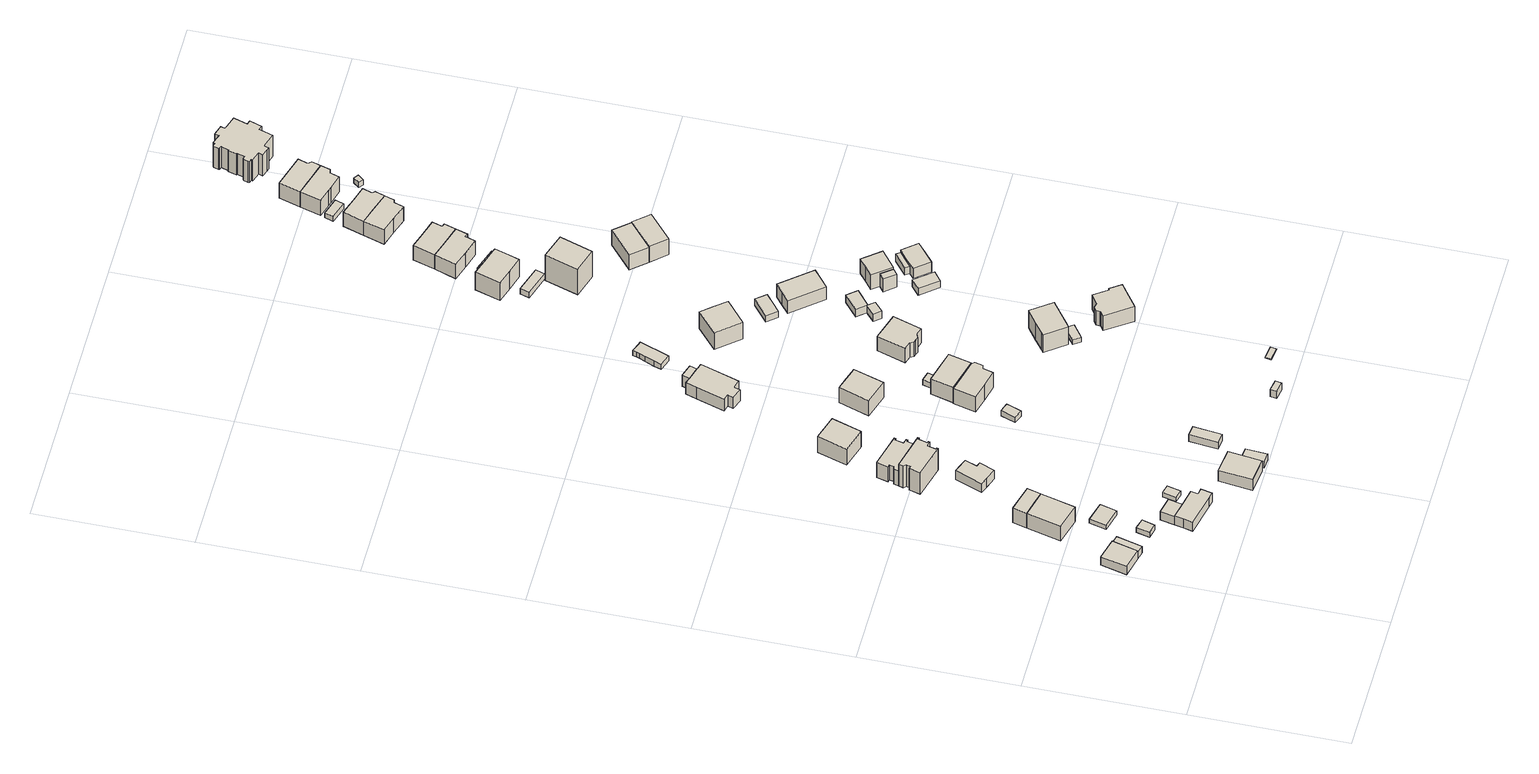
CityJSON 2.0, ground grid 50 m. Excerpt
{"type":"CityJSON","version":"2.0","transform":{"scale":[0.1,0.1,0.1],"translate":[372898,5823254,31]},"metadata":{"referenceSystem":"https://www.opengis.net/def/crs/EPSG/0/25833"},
"CityObjects":{
"building1":{"type":"Building","attributes":{"Gemeindeschluessel":"11000005","BezugspunktDach":"2200","function":"31001_1010","measuredHeight":4.34,"storeysAboveGround":1},"address":[{"country":"Germany","locality":"Berlin","thoroughfareNumber":"2","thoroughfareName":"Straße 339"}],"geometry":[{"type":"Solid","lod":"1","boundaries":[[[[0,1,2,3]],[[4,5,6,7]],[[4,7,3,2]],[[5,4,2,1]],[[6,5,1,0]],[[7,6,0,3]]]]}]},
"building2":{"type":"Building","attributes":{"Gemeindeschluessel":"11000005","BezugspunktDach":"2200","function":"51009_1610","measuredHeight":2.84,"storeysAboveGround":0},"address":[{"country":"Germany","locality":"Berlin"}],"geometry":[{"type":"Solid","lod":"1","boundaries":[[[[8,9,10,11]],[[5,12,13,6]],[[5,6,11,10]],[[12,5,10,9]],[[13,12,9,8]],[[6,13,8,11]]]]}]},
"building3":{"type":"Building","attributes":{"Gemeindeschluessel":"11000005","BezugspunktDach":"2200","function":"31001_1000","measuredHeight":2.04,"storeysAboveGround":1},"address":[{"country":"Germany","locality":"Berlin","thoroughfareNumber":"2 (1)","thoroughfareName":"Straße 339"}],"geometry":[{"type":"Solid","lod":"1","boundaries":[[[[14,15,16,17]],[[18,19,20,21]],[[18,21,17,16]],[[19,18,16,15]],[[20,19,15,14]],[[21,20,14,17]]]]}]},
"building4":{"type":"Building","attributes":{"Gemeindeschluessel":"11000005","BezugspunktDach":"2200","function":"31001_1010","measuredHeight":8.74,"storeysAboveGround":1},"address":[{"country":"Germany","locality":"Berlin","thoroughfareNumber":"4","thoroughfareName":"Straße 339"}],"geometry":[{"type":"Solid","lod":"1","boundaries":[[[[22,23,24,25]],[[26,27,28,29]],[[26,29,25,24]],[[27,26,24,23]],[[28,27,23,22]],[[29,28,22,25]]]]}]},
"building5":{"type":"Building","attributes":{"Gemeindeschluessel":"11000005","BezugspunktDach":"2200","function":"31001_1312","measuredHeight":1.72,"storeysAboveGround":1},"address":[{"country":"Germany","locality":"Berlin","thoroughfareNumber":"2 (2)","thoroughfareName":"Straße 339"}],"geometry":[{"type":"Solid","lod":"1","boundaries":[[[[30,31,32,33]],[[34,35,36,37]],[[34,37,33,32]],[[35,34,32,31]],[[36,35,31,30]],[[37,36,30,33]]]]}]},
"building6":{"type":"Building","attributes":{"Gemeindeschluessel":"11000005","function":"31001_1010"},"address":[{"country":"Germany","locality":"Berlin","thoroughfareNumber":"66","thoroughfareName":"Ferbitzer Weg"}],"children":["building6-1","building6-2"]},
"building6-1":{"type":"BuildingPart","attributes":{"BezugspunktDach":"2200","measuredHeight":4.21,"storeysAboveGround":1},"parents":["building6"],"geometry":[{"type":"MultiSurface","lod":"1","boundaries":[[[38,39,40,41,42,43,44,45,46]],[[47,48,49,50,51,52,53,54,55]],[[47,55,46,45]],[[48,47,45,44]],[[56,57,48,44,43]],[[50,49,43,42]],[[51,50,42,41]],[[52,51,41,40]],[[53,52,40,39]],[[54,53,39,38]],[[55,54,38,46]],[[49,48,57,56]]]}]},
"building6-2":{"type":"BuildingPart","attributes":{"BezugspunktDach":"2200","measuredHeight":3.63,"storeysAboveGround":1},"parents":["building6"],"geometry":[{"type":"Solid","lod":"1","boundaries":[[[[56,58,59,57]],[[60,61,49,48]],[[60,48,57,59]],[[61,60,59,58]],[[49,61,58,56]],[[48,49,56,57]]]]}]},
"building7":{"type":"Building","attributes":{"Gemeindeschluessel":"11000005","BezugspunktDach":"2200","function":"31001_2463","measuredHeight":8.7,"storeysAboveGround":1},"address":[{"country":"Germany","locality":"Berlin","thoroughfareNumber":"4 (1)","thoroughfareName":"Straße 339"}],"geometry":[{"type":"Solid","lod":"1","boundaries":[[[[62,23,63,64,65,24]],[[66,67,68,27,69,26]],[[66,26,24,65]],[[67,66,65,64]],[[68,67,64,63]],[[27,68,63,23]],[[69,27,23,62]],[[26,69,62,24]]]]}]},
"building8":{"type":"Building","attributes":{"Gemeindeschluessel":"11000005","BezugspunktDach":"2200","function":"31001_1000","measuredHeight":1.87,"storeysAboveGround":1},"address":[{"country":"Germany","locality":"Berlin","thoroughfareNumber":"66 (1)","thoroughfareName":"Ferbitzer Weg"}],"geometry":[{"type":"Solid","lod":"1","boundaries":[[[[70,71,72,73]],[[74,75,76,77]],[[74,77,73,72]],[[75,74,72,71]],[[76,75,71,70]],[[77,76,70,73]]]]}]},
"building9":{"type":"Building","attributes":{"Gemeindeschluessel":"11000005","BezugspunktDach":"2200","function":"31001_1010","measuredHeight":5.71,"storeysAboveGround":1},"address":[{"country":"Germany","locality":"Berlin","thoroughfareNumber":"64","thoroughfareName":"Ferbitzer Weg"}],"geometry":[{"type":"Solid","lod":"1","boundaries":[[[[78,79,80,81]],[[82,83,84,85]],[[82,85,81,80]],[[83,82,80,79]],[[84,83,79,78]],[[85,84,78,81]]]]}]},
"building10":{"type":"Building","attributes":{"Gemeindeschluessel":"11000005","BezugspunktDach":"2200","function":"31001_1010","measuredHeight":4.56,"storeysAboveGround":1},"address":[{"country":"Germany","locality":"Berlin","thoroughfareNumber":"6","thoroughfareName":"Straße 339"}],"geometry":[{"type":"Solid","lod":"1","boundaries":[[[[86,87,88,89,90,91,92,93]],[[94,95,96,97,98,99,100,101]],[[94,101,93,92]],[[95,94,92,91]],[[96,95,91,90]],[[97,96,90,89]],[[98,97,89,88]],[[99,98,88,87]],[[100,99,87,86]],[[101,100,86,93]]]]}]},
"building11":{"type":"Building","attributes":{"Gemeindeschluessel":"11000005","BezugspunktDach":"2200","function":"31001_1010","measuredHeight":9.59,"storeysAboveGround":1},"address":[{"country":"Germany","locality":"Berlin","thoroughfareNumber":"8","thoroughfareName":"Straße 339"}],"geometry":[{"type":"Solid","lod":"1","boundaries":[[[[102,103,104,105,106,107,108,109,110,111,112,113,114,115,116,117,118,119]],[[120,121,122,123,124,125,126,127,128,129,130,131,132,133,134,135,136,137]],[[120,137,119,118]],[[121,120,118,117]],[[122,121,117,116]],[[123,122,116,115]],[[124,123,115,114]],[[125,124,114,113]],[[126,125,113,112]],[[127,126,112,111]],[[128,127,111,110]],[[129,128,110,109]],[[130,129,109,108]],[[131,130,108,107]],[[132,131,107,106]],[[133,132,106,105]],[[134,133,105,104]],[[135,134,104,103]],[[136,135,103,102]],[[137,136,102,119]]]]}]},
"building12":{"type":"Building","attributes":{"Gemeindeschluessel":"11000005","BezugspunktDach":"2200","function":"31001_1000","measuredHeight":2.46,"storeysAboveGround":1},"address":[{"country":"Germany","locality":"Berlin","thoroughfareNumber":"64 (2)","thoroughfareName":"Ferbitzer Weg"}],"geometry":[{"type":"Solid","lod":"1","boundaries":[[[[138,139,140,141]],[[142,143,144,145]],[[142,145,141,140]],[[143,142,140,139]],[[144,143,139,138]],[[145,144,138,141]]]]}]},
"building13":{"type":"Building","attributes":{"Gemeindeschluessel":"11000005","BezugspunktDach":"2200","function":"31001_1010","measuredHeight":9.46,"storeysAboveGround":1},"address":[{"country":"Germany","locality":"Berlin","thoroughfareNumber":"8A","thoroughfareName":"Straße 339"}],"geometry":[{"type":"Solid","lod":"1","boundaries":[[[[146,147,148,149,150,151,152,153,154,155,156,157,158,159,160,161,162,163]],[[164,165,166,167,168,169,170,171,172,173,174,175,176,177,178,126,179,125]],[[164,125,163,162]],[[165,164,162,161]],[[166,165,161,160]],[[167,166,160,159]],[[168,167,159,158]],[[169,168,158,157]],[[170,169,157,156]],[[171,170,156,155]],[[172,171,155,154]],[[173,172,154,153]],[[174,173,153,152]],[[175,174,152,151]],[[176,175,151,150]],[[177,176,150,149]],[[178,177,149,148]],[[126,178,148,147]],[[179,126,147,146]],[[125,179,146,163]]]]}]},
"building14":{"type":"Building","attributes":{"Gemeindeschluessel":"11000005","BezugspunktDach":"2200","function":"31001_1000","measuredHeight":2.94,"storeysAboveGround":1},"address":[{"country":"Germany","locality":"Berlin","thoroughfareNumber":"64 (1)","thoroughfareName":"Ferbitzer Weg"}],"geometry":[{"type":"Solid","lod":"1","boundaries":[[[[180,181,182,183]],[[184,185,186,187]],[[184,187,183,182]],[[185,184,182,181]],[[186,185,181,180]],[[187,186,180,183]]]]}]},
"building15":{"type":"Building","attributes":{"Gemeindeschluessel":"11000005","BezugspunktDach":"2200","function":"31001_1010","measuredHeight":9.1,"storeysAboveGround":1},"address":[{"country":"Germany","locality":"Berlin","thoroughfareNumber":"8D","thoroughfareName":"Straße 339"}],"geometry":[{"type":"Solid","lod":"1","boundaries":[[[[188,189,190,191]],[[192,193,194,195]],[[192,195,191,190]],[[193,192,190,189]],[[194,193,189,188]],[[195,194,188,191]]]]}]},
"building16":{"type":"Building","attributes":{"Gemeindeschluessel":"11000005","BezugspunktDach":"2200","function":"31001_2463","measuredHeight":2.31,"storeysAboveGround":1},"address":[{"country":"Germany","locality":"Berlin","thoroughfareNumber":"6 (1)","thoroughfareName":"Straße 339"}],"geometry":[{"type":"Solid","lod":"1","boundaries":[[[[196,197,198,199]],[[200,201,202,203]],[[200,203,199,198]],[[201,200,198,197]],[[202,201,197,196]],[[203,202,196,199]]]]}]},
"building17":{"type":"Building","attributes":{"Gemeindeschluessel":"11000005","BezugspunktDach":"2200","function":"31001_1000","measuredHeight":2.96,"storeysAboveGround":1},"address":[{"country":"Germany","locality":"Berlin","thoroughfareNumber":"62A (3)","thoroughfareName":"Ferbitzer Weg"}],"geometry":[{"type":"Solid","lod":"1","boundaries":[[[[204,205,206,207]],[[208,209,210,211]],[[208,211,207,206]],[[209,208,206,205]],[[210,209,205,204]],[[211,210,204,207]]]]}]},
"building18":{"type":"Building","attributes":{"Gemeindeschluessel":"11000005","BezugspunktDach":"2200","function":"31001_1010","measuredHeight":9.59,"storeysAboveGround":1},"address":[{"country":"Germany","locality":"Berlin","thoroughfareNumber":"10","thoroughfareName":"Straße 339"}],"geometry":[{"type":"Solid","lod":"1","boundaries":[[[[212,213,214,215,216]],[[217,218,219,220,221]],[[217,221,216,215]],[[218,217,215,214]],[[219,218,214,213]],[[220,219,213,212]],[[221,220,212,216]]]]}]},
"building19":{"type":"Building","attributes":{"Gemeindeschluessel":"11000005","BezugspunktDach":"2200","function":"31001_1010","measuredHeight":9.38,"storeysAboveGround":1},"address":[{"country":"Germany","locality":"Berlin","thoroughfareNumber":"8B","thoroughfareName":"Straße 339"}],"geometry":[{"type":"Solid","lod":"1","boundaries":[[[[222,223,224,225,226,227,228,229,230]],[[231,232,233,234,235,236,237,238,239]],[[231,239,230,229]],[[232,231,229,228]],[[233,232,228,227]],[[234,233,227,226]],[[235,234,226,225]],[[236,235,225,224]],[[237,236,224,223]],[[238,237,223,222]],[[239,238,222,230]]]]}]},
"building20":{"type":"Building","attributes":{"Gemeindeschluessel":"11000005","BezugspunktDach":"2200","function":"31001_1010","measuredHeight":9.04,"storeysAboveGround":1},"address":[{"country":"Germany","locality":"Berlin","thoroughfareNumber":"8C","thoroughfareName":"Straße 339"}],"geometry":[{"type":"Solid","lod":"1","boundaries":[[[[240,241,242,243,244]],[[245,246,247,248,249]],[[245,249,244,243]],[[246,245,243,242]],[[247,246,242,241]],[[248,247,241,240]],[[249,248,240,244]]]]}]},
"building21":{"type":"Building","attributes":{"Gemeindeschluessel":"11000005","function":"31001_1010"},"address":[{"country":"Germany","locality":"Berlin","thoroughfareNumber":"12","thoroughfareName":"Straße 339"}],"children":["building21-1","building21-2"]},
"building21-1":{"type":"BuildingPart","attributes":{"BezugspunktDach":"2200","measuredHeight":4.88,"storeysAboveGround":1},"parents":["building21"],"geometry":[{"type":"Solid","lod":"1","boundaries":[[[[250,251,252,253,254,255,256,257,258,259,260,261]],[[262,263,264,265,266,267,268,269,270,271,272,273]],[[262,273,261,260]],[[263,262,260,259]],[[264,263,259,258]],[[266,265,257,256]],[[267,266,256,255]],[[268,267,255,254]],[[269,268,254,253]],[[270,269,253,252]],[[271,270,252,251]],[[272,271,251,250]],[[273,272,250,261]],[[265,264,258,257]]]]}]},
"building21-2":{"type":"BuildingPart","attributes":{"BezugspunktDach":"2200","measuredHeight":4.88,"storeysAboveGround":1},"parents":["building21"],"geometry":[{"type":"Solid","lod":"1","boundaries":[[[[257,274,275,258]],[[276,277,265,264]],[[276,264,258,275]],[[277,276,275,274]],[[265,277,274,257]],[[264,265,257,258]]]]}]},
"building22":{"type":"Building","attributes":{"Gemeindeschluessel":"11000005","BezugspunktDach":"2200","function":"31001_1000","measuredHeight":2.3,"storeysAboveGround":1},"address":[{"country":"Germany","locality":"Berlin","thoroughfareNumber":"8C (1)","thoroughfareName":"Straße 339"}],"geometry":[{"type":"Solid","lod":"1","boundaries":[[[[278,279,280,281]],[[282,283,284,285]],[[282,285,281,280]],[[283,282,280,279]],[[284,283,279,278]],[[285,284,278,281]]]]}]},
"building23":{"type":"Building","attributes":{"Gemeindeschluessel":"11000005","BezugspunktDach":"2200","function":"31001_1000","measuredHeight":0.296,"storeysAboveGround":1},"address":[{"country":"Germany","locality":"Berlin","thoroughfareNumber":"62 (3)","thoroughfareName":"Ferbitzer Weg"}],"geometry":[{"type":"Solid","lod":"1","boundaries":[[[[286,287,288,289]],[[290,291,292,293]],[[290,293,289,288]],[[291,290,288,287]],[[292,291,287,286]],[[293,292,286,289]]]]}]},
"building24":{"type":"Building","attributes":{"Gemeindeschluessel":"11000005","BezugspunktDach":"2200","function":"31001_1000","measuredHeight":2.17,"storeysAboveGround":1},"address":[{"country":"Germany","locality":"Berlin","thoroughfareNumber":"12 (1)","thoroughfareName":"Straße 339"}],"geometry":[{"type":"Solid","lod":"1","boundaries":[[[[294,295,296,297,298,299,300,301,302,303]],[[304,305,306,307,308,309,310,311,312,313]],[[304,313,303,302]],[[305,304,302,301]],[[306,305,301,300]],[[307,306,300,299]],[[308,307,299,298]],[[309,308,298,297]],[[310,309,297,296]],[[311,310,296,295]],[[312,311,295,294]],[[313,312,294,303]]]]}]},
"building25":{"type":"Building","attributes":{"Gemeindeschluessel":"11000005","BezugspunktDach":"2200","function":"31001_1010","measuredHeight":8.01,"storeysAboveGround":1},"address":[{"country":"Germany","locality":"Berlin","thoroughfareNumber":"10A","thoroughfareName":"Straße 339"}],"geometry":[{"type":"Solid","lod":"1","boundaries":[[[[314,315,316,317,318,319,320,321,322,323]],[[324,325,326,327,328,329,330,331,332,333]],[[324,333,323,322]],[[325,324,322,321]],[[326,325,321,320]],[[327,326,320,319]],[[328,327,319,318]],[[329,328,318,317]],[[330,329,317,316]],[[331,330,316,315]],[[332,331,315,314]],[[333,332,314,323]]]]}]},
"building26":{"type":"Building","attributes":{"Gemeindeschluessel":"11000005","BezugspunktDach":"2200","function":"31001_2463","measuredHeight":2.02,"storeysAboveGround":1},"address":[{"country":"Germany","locality":"Berlin","thoroughfareNumber":"45D (1)","thoroughfareName":"Fachinger Straße"}],"geometry":[{"type":"Solid","lod":"1","boundaries":[[[[334,335,336,337]],[[338,339,340,341]],[[338,341,337,336]],[[339,338,336,335]],[[340,339,335,334]],[[341,340,334,337]]]]}]},
"building27":{"type":"Building","attributes":{"Gemeindeschluessel":"11000005","BezugspunktDach":"2200","function":"31001_1010","measuredHeight":7.79,"storeysAboveGround":1},"address":[{"country":"Germany","locality":"Berlin","thoroughfareNumber":"45D","thoroughfareName":"Fachinger Straße"}],"geometry":[{"type":"Solid","lod":"1","boundaries":[[[[342,343,344,345,346,347,348,349]],[[350,351,352,353,354,355,356,357]],[[350,357,349,348]],[[351,350,348,347]],[[352,351,347,346]],[[353,352,346,345]],[[354,353,345,344]],[[355,354,344,343]],[[356,355,343,342]],[[357,356,342,349]]]]}]},
"building28":{"type":"Building","attributes":{"Gemeindeschluessel":"11000005","BezugspunktDach":"2200","function":"31001_1010","measuredHeight":9.51,"storeysAboveGround":1},"address":[{"country":"Germany","locality":"Berlin","thoroughfareNumber":"51","thoroughfareName":"Fachinger Straße"}],"geometry":[{"type":"Solid","lod":"1","boundaries":[[[[358,359,360,361,362]],[[363,364,365,366,367]],[[363,367,362,361]],[[364,363,361,360]],[[365,364,360,359]],[[366,365,359,358]],[[367,366,358,362]]]]}]},
"building29":{"type":"Building","attributes":{"Gemeindeschluessel":"11000005","BezugspunktDach":"2200","function":"31001_1010","measuredHeight":9.12,"storeysAboveGround":1},"address":[{"country":"Germany","locality":"Berlin","thoroughfareNumber":"45C","thoroughfareName":"Fachinger Straße"}],"geometry":[{"type":"Solid","lod":"1","boundaries":[[[[368,369,370,371,372,373,374,375,376,377,378,379,380,381]],[[382,383,384,385,386,387,388,389,390,391,392,393,394,395]],[[382,395,381,380]],[[383,382,380,379]],[[384,383,379,378]],[[385,384,378,377]],[[386,385,377,376]],[[387,386,376,375]],[[388,387,375,374]],[[389,388,374,373]],[[390,389,373,372]],[[391,390,372,371]],[[392,391,371,370]],[[393,392,370,369]],[[394,393,369,368]],[[395,394,368,381]]]]}]},
"building30":{"type":"Building","attributes":{"Gemeindeschluessel":"11000005","BezugspunktDach":"2200","function":"31001_1000","measuredHeight":3.25,"storeysAboveGround":1},"address":[{"country":"Germany","locality":"Berlin","thoroughfareNumber":"49 (2)","thoroughfareName":"Fachinger Straße"}],"geometry":[{"type":"Solid","lod":"1","boundaries":[[[[396,397,398,399,400,401,402,403]],[[404,405,406,407,408,409,410,411]],[[404,411,403,402]],[[405,404,402,401]],[[406,405,401,400]],[[407,406,400,399]],[[408,407,399,398]],[[409,408,398,397]],[[410,409,397,396]],[[411,410,396,403]]]]}]},
"building31":{"type":"Building","attributes":{"Gemeindeschluessel":"11000005","BezugspunktDach":"2200","function":"31001_2463","measuredHeight":2.77,"storeysAboveGround":1},"address":[{"country":"Germany","locality":"Berlin","thoroughfareNumber":"49 (1)","thoroughfareName":"Fachinger Straße"}],"geometry":[{"type":"Solid","lod":"1","boundaries":[[[[412,413,414,415]],[[416,417,418,419]],[[416,419,415,414]],[[417,416,414,413]],[[418,417,413,412]],[[419,418,412,415]]]]}]},
"building32":{"type":"Building","attributes":{"Gemeindeschluessel":"11000005","BezugspunktDach":"2200","function":"31001_1010","measuredHeight":6.86,"storeysAboveGround":1},"address":[{"country":"Germany","locality":"Berlin","thoroughfareNumber":"49","thoroughfareName":"Fachinger Straße"}],"geometry":[{"type":"Solid","lod":"1","boundaries":[[[[420,421,422,423,424]],[[425,426,427,428,429]],[[425,429,424,423]],[[426,425,423,422]],[[427,426,422,421]],[[428,427,421,420]],[[429,428,420,424]]]]}]},
"building33":{"type":"Building","attributes":{"Gemeindeschluessel":"11000005","BezugspunktDach":"2200","function":"31001_1000","measuredHeight":3.37,"storeysAboveGround":1},"address":[{"country":"Germany","locality":"Berlin","thoroughfareNumber":"47A (1)","thoroughfareName":"Fachinger Straße"}],"geometry":[{"type":"Solid","lod":"1","boundaries":[[[[430,431,432,433,434]],[[435,436,437,438,439]],[[435,439,434,433]],[[436,435,433,432]],[[437,436,432,431]],[[438,437,431,430]],[[439,438,430,434]]]]}]},
"building34":{"type":"Building","attributes":{"Gemeindeschluessel":"11000005","function":"31001_1010"},"address":[{"country":"Germany","locality":"Berlin","thoroughfareNumber":"47A","thoroughfareName":"Fachinger Straße"}],"children":["building34-1","building34-2"]},
"building34-1":{"type":"BuildingPart","attributes":{"BezugspunktDach":"2200","measuredHeight":7.13,"storeysAboveGround":1},"parents":["building34"],"geometry":[{"type":"MultiSurface","lod":"1","boundaries":[[[440,441,442,443,444]],[[445,446,447,448,449]],[[445,449,444,443]],[[446,445,443,442]],[[447,446,442,441]],[[448,447,441,440]],[[449,450,451,452,448,440,444]],[[448,452,451,450]]]}]},
"building34-2":{"type":"BuildingPart","attributes":{"BezugspunktDach":"2200","measuredHeight":5.46,"storeysAboveGround":1},"parents":["building34"],"geometry":[{"type":"Solid","lod":"1","boundaries":[[[[453,452,451,454]],[[450,448,455,456]],[[450,456,454,451]],[[455,448,452,453]],[[456,455,453,454]],[[448,450,451,452]]]]}]},
"building35":{"type":"Building","attributes":{"Gemeindeschluessel":"11000005","BezugspunktDach":"2200","function":"31001_1000","measuredHeight":2.33,"storeysAboveGround":1},"address":[{"country":"Germany","locality":"Berlin","thoroughfareNumber":"50 (1)","thoroughfareName":"Fachinger Straße"}],"geometry":[{"type":"Solid","lod":"1","boundaries":[[[[457,458,459,460]],[[461,462,463,464]],[[461,464,460,459]],[[462,461,459,458]],[[463,462,458,457]],[[464,463,457,460]]]]}]},
"building36":{"type":"Building","attributes":{"Gemeindeschluessel":"11000005","BezugspunktDach":"2200","function":"31001_1010","measuredHeight":10.46,"storeysAboveGround":1},"address":[{"country":"Germany","locality":"Berlin","thoroughfareNumber":"14","thoroughfareName":"Straße 339"}],"geometry":[{"type":"Solid","lod":"1","boundaries":[[[[465,466,467,468,469,470,471,472]],[[473,474,475,476,477,478,479,480]],[[473,480,472,471]],[[474,473,471,470]],[[475,474,470,469]],[[476,475,469,468]],[[477,476,468,467]],[[478,477,467,466]],[[479,478,466,465]],[[480,479,465,472]]]]}]},
"building37":{"type":"Building","attributes":{"Gemeindeschluessel":"11000005","function":"31001_1010"},"address":[{"country":"Germany","locality":"Berlin","thoroughfareNumber":"47","thoroughfareName":"Fachinger Straße"}],"children":["building37-1","building37-2"]},
"building37-1":{"type":"BuildingPart","attributes":{"BezugspunktDach":"2200","measuredHeight":5.24,"storeysAboveGround":1},"parents":["building37"],"geometry":[{"type":"MultiSurface","lod":"1","boundaries":[[[481,482,483,484,485,486]],[[487,488,489,490,491,492]],[[493,494,495,492,486,485]],[[496,493,487,485,484]],[[489,488,484,483]],[[490,489,483,482]],[[491,490,482,481]],[[492,491,481,486]],[[487,495,494,493]],[[497,488,498,487,493,496]]]}]},
"building37-2":{"type":"BuildingPart","attributes":{"BezugspunktDach":"2200","measuredHeight":3.11,"storeysAboveGround":1},"parents":["building37"],"geometry":[{"type":"MultiSurface","lod":"1","boundaries":[[[494,496,499,500]],[[501,488,495,502]],[[501,502,500,499]],[[488,501,499,496]],[[502,495,494,500]],[[495,487,493,494]],[[488,496,493,487]]]}]},
"building38":{"type":"Building","attributes":{"Gemeindeschluessel":"11000005","BezugspunktDach":"2200","function":"31001_1010","measuredHeight":10.95,"storeysAboveGround":2},"address":[{"country":"Germany","locality":"Berlin","thoroughfareNumber":"50","thoroughfareName":"Fachinger Straße"}],"geometry":[{"type":"Solid","lod":"1","boundaries":[[[[503,504,505,506]],[[507,508,509,510]],[[507,510,506,505]],[[508,507,505,504]],[[509,508,504,503]],[[510,509,503,506]]]]}]},
"building39":{"type":"Building","attributes":{"Gemeindeschluessel":"11000005","BezugspunktDach":"2200","function":"31001_2463","measuredHeight":2.34,"storeysAboveGround":1},"address":[{"country":"Germany","locality":"Berlin","thoroughfareNumber":"14 (1)","thoroughfareName":"Straße 339"}],"geometry":[{"type":"Solid","lod":"1","boundaries":[[[[511,512,513,514,515]],[[516,517,518,477,475]],[[516,475,515,514]],[[517,516,514,513]],[[518,517,513,512]],[[477,518,512,511]],[[475,477,511,515]]]]}]},
"building40":{"type":"Building","attributes":{"Gemeindeschluessel":"11000005","BezugspunktDach":"2200","function":"31001_1010","measuredHeight":7.81,"storeysAboveGround":1},"address":[{"country":"Germany","locality":"Berlin","thoroughfareNumber":"48B","thoroughfareName":"Fachinger Straße"}],"geometry":[{"type":"Solid","lod":"1","boundaries":[[[[519,520,521,522]],[[523,524,525,526]],[[523,526,522,521]],[[524,523,521,520]],[[525,524,520,519]],[[526,525,519,522]]]]}]},
"building41":{"type":"Building","attributes":{"Gemeindeschluessel":"11000005","BezugspunktDach":"2200","function":"31001_1010","measuredHeight":8.91,"storeysAboveGround":1},"address":[{"country":"Germany","locality":"Berlin","thoroughfareNumber":"14A","thoroughfareName":"Straße 339"}],"geometry":[{"type":"Solid","lod":"1","boundaries":[[[[527,528,529,530,531,532,533,534]],[[535,536,537,538,539,540,541,542]],[[535,542,534,533]],[[536,535,533,532]],[[537,536,532,531]],[[538,537,531,530]],[[539,538,530,529]],[[540,539,529,528]],[[541,540,528,527]],[[542,541,527,534]]]]}]},
"building42":{"type":"Building","attributes":{"Gemeindeschluessel":"11000005","BezugspunktDach":"2200","function":"31001_1010","measuredHeight":10.39,"storeysAboveGround":1},"address":[{"country":"Germany","locality":"Berlin","thoroughfareNumber":"48","thoroughfareName":"Fachinger Straße"}],"geometry":[{"type":"Solid","lod":"1","boundaries":[[[[543,544,545,546,547]],[[548,524,549,550,525]],[[548,525,547,546]],[[524,548,546,545]],[[549,524,545,544]],[[550,549,544,543]],[[525,550,543,547]]]]}]},
"building43":{"type":"Building","attributes":{"Gemeindeschluessel":"11000005","BezugspunktDach":"2200","function":"31001_1010","measuredHeight":8.93,"storeysAboveGround":1},"address":[{"country":"Germany","locality":"Berlin","thoroughfareNumber":"14B","thoroughfareName":"Straße 339"}],"geometry":[{"type":"Solid","lod":"1","boundaries":[[[[532,531,551,552,553,554,555,533]],[[556,557,558,559,560,537,536,535]],[[556,535,533,555]],[[557,556,555,554]],[[558,557,554,553]],[[559,558,553,552]],[[560,559,552,551]],[[537,560,551,531]],[[536,537,531,532]],[[535,536,532,533]]]]}]},
"building44":{"type":"Building","attributes":{"Gemeindeschluessel":"11000005","BezugspunktDach":"2200","function":"31001_1010","measuredHeight":8.11,"storeysAboveGround":2},"address":[{"country":"Germany","locality":"Berlin","thoroughfareNumber":"16B","thoroughfareName":"Straße 339"}],"geometry":[{"type":"Solid","lod":"1","boundaries":[[[[561,562,563,564,565,566,567,568]],[[569,570,571,572,573,574,575,576]],[[569,576,568,567]],[[570,569,567,566]],[[571,570,566,565]],[[572,571,565,564]],[[573,572,564,563]],[[574,573,563,562]],[[575,574,562,561]],[[576,575,561,568]]]]}]},
"building45":{"type":"Building","attributes":{"Gemeindeschluessel":"11000005","BezugspunktDach":"2200","function":"31001_1010","measuredHeight":8.07,"storeysAboveGround":2},"address":[{"country":"Germany","locality":"Berlin","thoroughfareNumber":"16C","thoroughfareName":"Straße 339"}],"geometry":[{"type":"Solid","lod":"1","boundaries":[[[[566,565,577,578,579,580,581,567]],[[582,583,584,585,586,571,570,569]],[[582,569,567,581]],[[583,582,581,580]],[[584,583,580,579]],[[585,584,579,578]],[[586,585,578,577]],[[571,586,577,565]],[[570,571,565,566]],[[569,570,566,567]]]]}]},
"building46":{"type":"Building","attributes":{"Gemeindeschluessel":"11000005","BezugspunktDach":"2200","function":"31001_2463","measuredHeight":2.08,"storeysAboveGround":1},"address":[{"country":"Germany","locality":"Berlin","thoroughfareNumber":"18 (1)","thoroughfareName":"Straße 339"}],"geometry":[{"type":"Solid","lod":"1","boundaries":[[[[587,588,589,590]],[[591,592,593,594]],[[591,594,590,589]],[[592,591,589,588]],[[593,592,588,587]],[[594,593,587,590]]]]}]},
"building47":{"type":"Building","attributes":{"Gemeindeschluessel":"11000005","BezugspunktDach":"2200","function":"31001_1010","measuredHeight":9.71,"storeysAboveGround":1},"address":[{"country":"Germany","locality":"Berlin","thoroughfareNumber":"18","thoroughfareName":"Straße 339"}],"geometry":[{"type":"Solid","lod":"1","boundaries":[[[[595,596,597,598,599,600,601,602,603,604,605]],[[606,607,608,609,610,611,612,613,614,615,616]],[[606,616,605,604]],[[607,606,604,603]],[[608,607,603,602]],[[609,608,602,601]],[[610,609,601,600]],[[611,610,600,599]],[[612,611,599,598]],[[613,612,598,597]],[[614,613,597,596]],[[615,614,596,595]],[[616,615,595,605]]]]}]},
"building48":{"type":"Building","attributes":{"Gemeindeschluessel":"11000005","BezugspunktDach":"2200","function":"31001_1010","measuredHeight":10.01,"storeysAboveGround":1},"address":[{"country":"Germany","locality":"Berlin","thoroughfareNumber":"18B","thoroughfareName":"Straße 339"}],"geometry":[{"type":"Solid","lod":"1","boundaries":[[[[617,601,600,618,619,620,621,622,604]],[[623,624,625,626,627,610,609,628,606]],[[623,606,604,622]],[[624,623,622,621]],[[625,624,621,620]],[[626,625,620,619]],[[627,626,619,618]],[[610,627,618,600]],[[609,610,600,601]],[[628,609,601,617]],[[606,628,617,604]]]]}]},
"building49":{"type":"Building","attributes":{"Gemeindeschluessel":"11000005","BezugspunktDach":"2200","function":"31001_1000","measuredHeight":2.04,"storeysAboveGround":1},"address":[{"country":"Germany","locality":"Berlin","thoroughfareNumber":"18 (2)","thoroughfareName":"Straße 339"}],"geometry":[{"type":"Solid","lod":"1","boundaries":[[[[629,630,631,632]],[[633,634,635,636]],[[633,636,632,631]],[[634,633,631,630]],[[635,634,630,629]],[[636,635,629,632]]]]}]},
"building50":{"type":"Building","attributes":{"Gemeindeschluessel":"11000005","BezugspunktDach":"2200","function":"31001_1010","measuredHeight":11.72,"storeysAboveGround":2},"address":[{"country":"Germany","locality":"Berlin","thoroughfareNumber":"20","thoroughfareName":"Straße 339"}],"geometry":[{"type":"Solid","lod":"1","boundaries":[[[[637,638,639,640,641,642,643,644,645,646,647,648,649,650,651,652,653,654,655,656,657,658,659,660,661,662,663,664,665,666,667,668,669,670]],[[671,672,673,674,675,676,677,678,679,680,681,682,683,684,685,686,687,688,689,690,691,692,693,694,695,696,697,698,699,700,701,702,703,704]],[[671,704,670,669]],[[672,671,669,668]],[[673,672,668,667]],[[674,673,667,666]],[[675,674,666,665]],[[676,675,665,664]],[[677,676,664,663]],[[678,677,663,662]],[[679,678,662,661]],[[680,679,661,660]],[[681,680,660,659]],[[682,681,659,658]],[[683,682,658,657]],[[684,683,657,656]],[[685,684,656,655]],[[686,685,655,654]],[[687,686,654,653]],[[688,687,653,652]],[[689,688,652,651]],[[690,689,651,650]],[[691,690,650,649]],[[692,691,649,648]],[[693,692,648,647]],[[694,693,647,646]],[[695,694,646,645]],[[696,695,645,644]],[[697,696,644,643]],[[698,697,643,642]],[[699,698,642,641]],[[700,699,641,640]],[[701,700,640,639]],[[702,701,639,638]],[[703,702,638,637]],[[704,703,637,670]]]]}]}
},
"vertices":[
[75,284,47],[96,367,47],[27,385,47],[6,302,47],[27,385,12],[96,367,12],[75,284,12],[6,302,12],
[102,278,40],[123,360,40],[96,367,40],[75,284,40],[123,360,12],[102,278,12],
[200,263,33],[212,304,33],[179,313,33],[168,271,33],[179,313,12],[212,304,12],[200,263,12],[168,271,12],
[175,498,79],[204,608,79],[117,630,79],[89,521,79],[117,630,16],[204,608,16],[175,498,16],[89,521,16],
[233,385,30],[247,439,30],[182,456,30],[168,402,30],[182,456,13],[247,439,13],[233,385,13],[168,402,13],
[329,128,50],[349,124,50],[357,161,50],[337,164,50],[342,187,50],[286,199,50],[234,211,50],[228,182,50],[221,152,50],[228,182,12],[234,211,12],[286,199,12],[342,187,12],[337,164,12],[357,161,12],[349,124,12],[329,128,12],[221,152,12],[286,199,49],[234,211,49],
[296,244,49],[244,256,49],[244,256,12],[296,244,12],
[161,619,79],[215,652,79],[172,664,79],[129,675,79],[129,675,16],[172,664,16],[215,652,16],[161,619,16],
[352,220,33],[362,264,33],[334,271,33],[324,227,33],[334,271,14],[362,264,14],[352,220,14],[324,227,14],
[500,9,61],[513,116,61],[433,126,61],[420,19,61],[433,126,14],[513,116,14],[500,9,14],[420,19,14],
[251,784,52],[289,769,52],[308,818,52],[293,823,52],[308,862,52],[284,871,52],[261,880,52],[227,793,52],[261,880,14],[284,871,14],[308,862,14],[293,823,14],[308,818,14],[289,769,14],[251,784,14],[227,793,14],
[286,939,107],[287,943,107],[282,944,107],[289,973,107],[305,969,107],[306,971,107],[306,973,107],[301,974,107],[309,1005,107],[314,1003,107],[315,1007,107],[197,1037,107],[193,1022,107],[200,1015,107],[197,1001,107],[188,1003,107],[188,1002,107],[179,967,107],[188,1002,14],[188,1003,14],[197,1001,14],[200,1015,14],[193,1022,14],[197,1037,14],[315,1007,14],[314,1003,14],[309,1005,14],[301,974,14],[306,973,14],[306,971,14],[305,969,14],[289,973,14],[282,944,14],[287,943,14],[286,939,14],[179,967,14],
[550,4,39],[555,73,39],[522,76,39],[516,6,39],[522,76,14],[555,73,14],[550,4,14],[516,6,14],
[252,1023,79],[315,1007,79],[316,1010,79],[311,1011,79],[318,1042,79],[323,1040,79],[324,1045,79],[309,1049,79],[316,1077,79],[321,1076,79],[322,1080,79],[270,1094,79],[215,1108,79],[206,1071,79],[214,1069,79],[211,1055,79],[201,1053,79],[197,1037,79],[201,1053,14],[211,1055,14],[214,1069,14],[206,1071,14],[215,1108,14],[270,1094,14],[322,1080,14],[321,1076,14],[316,1077,14],[309,1049,14],[324,1045,14],[323,1040,14],[318,1042,14],[311,1011,14],[316,1010,14],[252,1023,14],
[592,152,44],[602,243,44],[568,247,44],[557,156,44],[568,247,15],[602,243,15],[592,152,15],[557,156,15],
[324,1181,81],[354,1276,81],[274,1301,81],[244,1206,81],[274,1301,13],[354,1276,13],[324,1181,13],[244,1206,13],
[553,751,37],[570,798,37],[541,809,37],[524,762,37],[541,809,14],[570,798,14],[553,751,14],[524,762,14],
[833,28,44],[837,49,44],[800,56,44],[796,35,44],[800,56,14],[837,49,14],[833,28,14],[796,35,14],
[535,1162,76],[566,1260,76],[525,1273,76],[485,1286,76],[453,1188,76],[485,1286,11],[525,1273,11],[566,1260,11],[535,1162,11],[453,1188,11],
[594,871,77],[648,858,77],[657,892,77],[669,895,77],[676,920,77],[667,929,77],[612,943,77],[558,957,77],[540,885,77],[558,957,12],[612,943,12],[667,929,12],[676,920,12],[669,895,12],[657,892,12],[648,858,12],[594,871,12],[540,885,12],
[667,929,81],[685,1002,81],[631,1016,81],[577,1030,81],[558,957,81],[577,1030,16],[631,1016,16],[685,1002,16],[667,929,16],[558,957,16],
[392,1600,64],[386,1582,64],[420,1570,64],[426,1589,64],[453,1582,64],[493,1706,64],[472,1712,64],[472,1713,64],[431,1725,64],[411,1732,64],[399,1696,64],[371,1607,64],[399,1696,15],[411,1732,15],[431,1725,15],[472,1713,15],[472,1712,15],[493,1706,15],[453,1582,15],[426,1589,15],[420,1570,15],[386,1582,15],[392,1600,15],[371,1607,15],
[480,1736,64],[439,1749,64],[439,1749,15],[480,1736,15],
[630,1028,39],[636,1053,39],[607,1061,39],[600,1036,39],[607,1061,16],[636,1053,16],[630,1028,16],[600,1036,16],
[987,81,18],[990,100,18],[946,106,18],[943,87,18],[946,106,15],[990,100,15],[987,81,15],[943,87,15],
[528,1811,37],[563,1906,37],[552,1909,37],[532,1917,37],[525,1920,37],[523,1907,37],[519,1897,37],[510,1878,37],[498,1849,37],[491,1825,37],[498,1849,15],[510,1878,15],[519,1897,15],[523,1907,15],[525,1920,15],[532,1917,15],[552,1909,15],[563,1906,15],[528,1811,15],[491,1825,15],
[708,1125,76],[715,1113,76],[724,1110,76],[733,1107,76],[746,1113,76],[771,1105,76],[800,1196,76],[756,1210,76],[712,1224,76],[683,1133,76],[712,1224,14],[756,1210,14],[800,1196,14],[771,1105,14],[746,1113,14],[733,1107,14],[724,1110,14],[715,1113,14],[708,1125,14],[683,1133,14],
[885,648,34],[929,680,34],[912,702,34],[869,670,34],[912,702,14],[929,680,14],[885,648,14],[869,670,14],
[866,682,90],[874,688,90],[909,714,90],[952,746,90],[904,811,90],[860,779,90],[826,753,90],[817,747,90],[826,753,14],[860,779,14],[904,811,14],[952,746,14],[909,714,14],[874,688,14],[866,682,14],[817,747,14],
[671,1621,81],[743,1683,81],[713,1719,81],[682,1756,81],[610,1694,81],[682,1756,9],[713,1719,9],[743,1683,9],[671,1621,9],[610,1694,9],
[1003,514,76],[1040,541,76],[1081,570,76],[1056,605,76],[1052,602,76],[1020,647,76],[988,625,76],[986,627,76],[978,628,76],[974,629,76],[963,621,76],[961,609,76],[962,607,76],[946,595,76],[962,607,13],[961,609,13],[963,621,13],[974,629,13],[978,628,13],[986,627,13],[988,625,13],[1020,647,13],[1052,602,13],[1056,605,13],[1081,570,13],[1040,541,13],[1003,514,13],[946,595,13],
[841,1241,46],[871,1268,46],[855,1287,46],[905,1328,46],[879,1359,46],[830,1318,46],[853,1289,46],[823,1262,46],[853,1289,14],[830,1318,14],[879,1359,14],[905,1328,14],[855,1287,14],[871,1268,14],[841,1241,14],[823,1262,14],
[774,1538,41],[832,1586,41],[806,1618,41],[748,1570,41],[806,1618,14],[832,1586,14],[774,1538,14],[748,1570,14],
[875,1417,71],[933,1465,71],[852,1562,71],[823,1538,71],[794,1514,71],[823,1538,16],[852,1562,16],[933,1465,16],[875,1417,16],[794,1514,16],
[1003,1102,42],[1016,1113,42],[1034,1127,42],[988,1184,42],[957,1159,42],[988,1184,13],[1034,1127,13],[1016,1113,13],[1003,1102,13],[957,1159,13],
[993,1242,76],[1049,1287,76],[1003,1344,76],[975,1322,76],[947,1300,76],[975,1322,13],[1003,1344,13],[1049,1287,13],[993,1242,13],[947,1300,13],[966,1277,13],[966,1277,68],[993,1242,68],
[975,1227,68],[947,1262,68],[975,1227,13],[947,1262,13],
[766,2243,37],[775,2273,37],[691,2300,37],[682,2270,37],[691,2300,14],[775,2273,14],[766,2243,14],[682,2270,14],
[704,2334,90],[756,2318,90],[782,2398,90],[742,2411,90],[734,2413,90],[716,2419,90],[677,2432,90],[651,2351,90],[677,2432,14],[716,2419,14],[734,2413,14],[742,2411,14],[782,2398,14],[756,2318,14],[704,2334,14],[651,2351,14],
[1058,1142,55],[1091,1169,55],[1123,1196,55],[1085,1242,55],[1052,1215,55],[1020,1189,55],[1052,1215,13],[1085,1242,13],[1123,1196,13],[1091,1169,13],[1058,1142,13],[1020,1189,13],[1052,1215,44],[1037,1203,44],[1037,1203,13],[1085,1242,44],[1085,1242,26],[1069,1229,13],
[1075,1255,44],[1027,1216,44],[1075,1255,13],[1027,1216,13],
[807,2109,123],[842,2215,123],[762,2241,123],[728,2134,123],[762,2241,13],[842,2215,13],[807,2109,13],[728,2134,13],
[782,2398,37],[810,2389,37],[819,2417,37],[743,2442,37],[734,2413,37],[743,2442,14],[819,2417,14],[810,2389,14],
[902,1960,79],[987,2033,79],[944,2083,79],[859,2010,79],[944,2083,15],[987,2033,15],[902,1960,15],[859,2010,15],
[759,2481,76],[812,2465,76],[822,2497,76],[833,2493,76],[845,2531,76],[781,2551,76],[729,2568,76],[706,2498,76],[729,2568,15],[781,2551,15],[845,2531,15],[833,2493,15],[822,2497,15],[812,2465,15],[759,2481,15],[706,2498,15],
[945,1910,83],[1030,1983,83],[987,2033,83],[945,1997,83],[902,1960,83],[945,1997,15],[1030,1983,15],[945,1910,15],
[857,2569,76],[846,2572,76],[856,2605,76],[804,2621,76],[751,2638,76],[751,2638,15],[804,2621,15],[856,2605,15],[846,2572,15],[857,2569,15],
[844,2719,76],[897,2702,76],[907,2733,76],[917,2735,76],[927,2766,76],[866,2786,76],[813,2803,76],[792,2736,76],[813,2803,15],[866,2786,15],[927,2766,15],[917,2735,15],[907,2733,15],[897,2702,15],[844,2719,15],[792,2736,15],
[937,2797,76],[930,2805,76],[940,2836,76],[887,2852,76],[835,2869,76],[835,2869,15],[887,2852,15],[940,2836,15],[930,2805,15],[937,2797,15],
[903,2884,37],[912,2912,37],[855,2930,37],[846,2902,37],[855,2930,16],[912,2912,16],[903,2884,16],[846,2902,16],
[906,2930,81],[919,2926,81],[965,2912,81],[975,2943,81],[988,2946,81],[997,2976,81],[986,2979,81],[940,2993,81],[927,2997,81],[880,3011,81],[860,2944,81],[880,3011,16],[927,2997,16],[940,2993,16],[986,2979,16],[997,2976,16],[988,2946,16],[975,2943,16],[965,2912,16],[919,2926,16],[906,2930,16],[860,2944,16],
[933,2995,81],[1006,3005,81],[997,3016,81],[1007,3047,81],[954,3063,81],[901,3079,81],[901,3079,16],[954,3063,16],[1007,3047,16],[997,3016,16],[1006,3005,16],[933,2995,16],
[1010,2850,36],[1026,2869,36],[1012,2880,36],[997,2861,36],[1012,2880,15],[1026,2869,15],[1010,2850,15],[997,2861,15],
[944,3179,105],[952,3176,105],[951,3171,105],[982,3161,105],[978,3147,105],[1001,3139,105],[1010,3137,105],[1015,3151,105],[1061,3136,105],[1075,3181,105],[1089,3177,105],[1102,3216,105],[1088,3220,105],[1102,3265,105],[1056,3280,105],[1060,3294,105],[1051,3297,105],[1028,3304,105],[1024,3290,105],[992,3301,105],[990,3295,105],[982,3298,105],[978,3296,105],[973,3280,105],[975,3277,105],[983,3274,105],[975,3249,105],[972,3250,105],[964,3223,105],[967,3222,105],[959,3198,105],[951,3200,105],[947,3198,105],[942,3182,105],[947,3198,14],[951,3200,14],[959,3198,14],[967,3222,14],[964,3223,14],[972,3250,14],[975,3249,14],[983,3274,14],[975,3277,14],[973,3280,14],[978,3296,14],[982,3298,14],[990,3295,14],[992,3301,14],[1024,3290,14],[1028,3304,14],[1051,3297,14],[1060,3294,14],[1056,3280,14],[1102,3265,14],[1088,3220,14],[1102,3216,14],[1089,3177,14],[1075,3181,14],[1061,3136,14],[1015,3151,14],[1010,3137,14],[1001,3139,14],[978,3147,14],[982,3161,14],[951,3171,14],[952,3176,14],[944,3179,14],[942,3182,14]
]}
